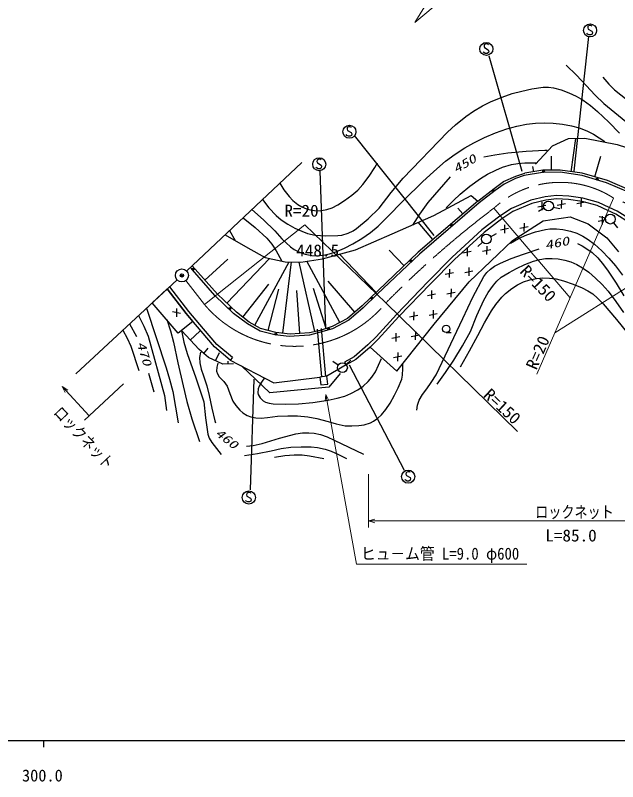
# Model space of a CAD drawing. Units: millimetres, scale not verified. Extents: x 40000 to 680000, y 20000 to 380000.
# Drawn here: x 363711 to 455758, y 198715 to 315860 of the extents above; entities that cross this region are included whole.
import ezdxf
from ezdxf.enums import TextEntityAlignment as Align

# ---------------------------------------------------------------- set-up
doc = ezdxf.new("R2010")
doc.units = ezdxf.units.MM
doc.header["$LTSCALE"] = 1000
doc.header["$PDMODE"] = 32
doc.header["$PDSIZE"] = 500
doc.linetypes.add('CHAIN', pattern=[18.5, 12, -1.5, 3.5, -1.5])
for name, color, linetype, lineweight in [('M-BGD', 7, 'Continuous', 25), ('M-BGD-EXST', 7, 'Continuous', 25), ('M-BGD-HTXT', 7, 'Continuous', 13), ('M-BMK', 2, 'CHAIN', 13), ('M-BMK-OTRS', 5, 'Continuous', 25), ('M-BMK-SRVR', 3, 'Continuous', 25), ('M-STR-HTXT', 7, 'Continuous', 13), ('M-TTL-BAND', 7, 'Continuous', 25)]:
    doc.layers.add(name, color=color, linetype=linetype, lineweight=lineweight)
doc.layers.add('M-OTRS', color=6, linetype='Continuous')
doc.styles.add('ＭＳ ゴシック', font='')
doc.styles.get('ＭＳ ゴシック').set_extended_font_data('MS Gothic')

msp = doc.modelspace()

# ---------------------------------------------------------------- linework, layer by layer
at = {"layer": 'M-BGD'}
for p, q in [((445781, 295898), (448244, 297023)), ((448244, 297023), (450762, 297076)), ((448646, 291961), (449373, 297047)), ((450762, 297076), (455689, 296112)), ((443210, 293113), (445781, 295898)), ((455689, 296112), (460188, 294666)), ((445647, 292202), (445647, 294333)), ((452272, 291158), (453198, 294351)), ((440200, 291261), (441549, 291720)), ((444256, 291817), (441481, 291361)), ((444334, 292202), (441549, 291720)), ((442942, 291961), (442802, 292771)), ((446991, 291868), (444256, 291817)), ((446959, 292202), (444334, 292202)), ((450333, 291720), (446959, 292202)), ((450334, 291361), (446991, 291868)), ((454211, 290596), (450333, 291720)), ((438337, 290433), (440200, 291261)), ((440164, 290906), (438391, 290044)), ((441481, 291361), (440164, 290906)), ((454032, 290247), (450334, 291361)), ((457639, 289149), (454211, 290596)), ((434373, 287460), (436888, 289398)), ((436888, 289398), (438337, 290433)), ((438391, 290044), (437024, 289082)), ((457426, 288829), (454032, 290247)), ((427646, 285269), (433383, 288294)), ((433383, 288294), (434373, 287460)), ((437024, 289082), (434592, 287208)), ((446412, 288307), (444674, 288122)), ((448289, 288191), (446412, 288307)), ((450421, 287913), (448289, 288191)), ((434373, 287460), (425247, 279637)), ((434592, 287208), (425475, 279357)), ((442473, 287589), (439511, 286314)), ((442632, 287113), (439747, 285871)), ((442632, 287113), (439747, 285871)), ((444674, 288122), (442473, 287589)), ((444760, 287628), (442632, 287113)), ((444760, 287628), (442632, 287113)), ((444181, 287349), (444153, 286069)), ((446424, 287805), (444760, 287628)), ((446424, 287805), (444760, 287628)), ((448242, 287693), (446424, 287805)), ((448242, 287693), (446424, 287805)), ((446528, 286848), (447783, 287102)), ((447169, 287616), (447142, 286335)), ((450323, 287422), (448242, 287693)), ((450323, 287422), (448242, 287693)), ((449516, 287115), (450771, 287369)), ((450158, 287882), (450130, 286602)), ((452637, 286792), (450323, 287422)), ((452637, 286792), (450323, 287422)), ((452808, 287264), (450421, 287913)), ((454477, 286499), (452808, 287264)), ((432092, 285504), (431345, 286376)), ((439511, 286314), (437750, 285179)), ((439747, 285871), (438040, 284771)), ((439747, 285871), (438040, 284771)), ((443540, 286582), (444795, 286836)), ((444530, 286357), (443650, 285883)), ((445922, 286543), (446896, 286318)), ((454268, 286045), (452637, 286792)), ((454268, 286045), (452637, 286792)), ((455462, 285482), (454268, 286045)), ((455462, 285482), (454268, 286045)), ((455705, 285920), (454477, 286499)), ((457860, 284530), (455705, 285920)), ((421284, 282453), (427646, 285269)), ((437750, 285179), (435016, 283047)), ((438040, 284771), (435339, 282665)), ((438040, 284771), (435339, 282665)), ((444384, 284468), (448485, 285078)), ((448485, 285078), (451256, 283969)), ((453902, 284849), (452920, 285040)), ((453412, 285161), (453384, 283880)), ((457554, 284132), (455462, 285482)), ((457554, 284132), (455462, 285482)), ((427529, 281593), (425276, 284220)), ((438472, 283828), (438444, 282548)), ((439674, 281420), (444384, 284468)), ((440818, 283327), (442073, 283581)), ((441460, 284094), (441432, 282814)), ((451256, 283969), (454082, 281864)), ((452771, 284393), (454026, 284647)), ((455118, 284130), (455758, 283361)), ((395758, 282323), (399224, 280315)), ((396437, 282963), (397292, 281420)), ((415704, 280002), (421284, 282453)), ((435016, 283047), (430487, 278881)), ((435339, 282665), (430834, 278521)), ((435339, 282665), (430834, 278521)), ((436340, 282020), (437222, 282493)), ((437830, 283061), (439085, 283315)), ((433080, 275103), (439674, 281420)), ((435120, 281166), (434374, 280500)), ((454082, 281864), (455911, 279702)), ((399224, 280315), (401884, 278855)), ((410645, 278646), (415704, 280002)), ((423109, 277590), (420818, 279983)), ((432762, 280307), (432734, 279026)), ((435108, 279806), (436364, 280060)), ((435750, 280573), (435722, 279293)), ((401884, 278855), (404961, 278177)), ((418833, 273496), (413238, 279341)), ((425247, 279637), (416695, 271449)), ((425475, 279357), (418991, 273227)), ((430487, 278881), (426793, 275148)), ((432120, 279539), (433376, 279793)), ((392647, 275393), (396209, 278569)), ((396043, 271841), (402544, 278709)), ((400293, 268477), (405577, 278163)), ((404596, 267251), (405894, 278157)), ((404961, 278177), (407360, 278125)), ((409472, 267512), (407074, 278131)), ((407360, 278125), (410645, 278646)), ((413279, 268894), (408278, 278270)), ((430834, 278521), (427153, 274801)), ((430834, 278521), (427153, 274801)), ((390777, 276976), (390580, 277202)), ((394583, 273223), (390712, 277564)), ((394222, 273025), (390777, 276976)), ((429399, 276285), (430654, 276539)), ((430040, 277052), (430012, 275772)), ((432387, 276551), (433642, 276805)), ((433028, 277318), (433001, 276038)), ((390225, 270596), (387306, 274381)), ((398468, 269702), (402452, 274785)), ((411193, 267982), (409262, 274126)), ((415573, 270485), (411511, 275206)), ((426793, 275148), (421978, 270152)), ((427153, 274801), (422342, 269809)), ((427153, 274801), (422342, 269809)), ((427705, 268675), (433080, 275103)), ((384647, 271915), (386910, 274076)), ((386910, 274076), (389835, 270283)), ((389835, 270283), (386910, 274076)), ((397058, 270290), (394222, 273025)), ((397503, 270459), (394583, 273223)), ((402327, 267695), (404004, 273982)), ((407177, 267225), (406717, 273777)), ((418991, 273227), (416864, 271151)), ((426677, 273030), (427932, 273284)), ((427319, 273797), (427291, 272517)), ((429665, 273297), (430920, 273551)), ((430307, 274064), (430279, 272783)), ((388613, 267287), (384647, 271915)), ((388326, 271054), (388356, 269774)), ((416695, 271449), (414452, 269520)), ((416864, 271151), (414686, 269277)), ((427585, 270809), (427557, 269529)), ((388969, 270288), (387713, 270540)), ((389835, 270283), (390845, 269079)), ((392087, 267599), (389835, 270283)), ((392470, 267920), (390225, 270596)), ((399186, 268719), (397058, 270290)), ((399433, 268946), (397503, 270459)), ((414452, 269520), (412105, 268268)), ((421978, 270152), (418828, 266712)), ((422342, 269809), (419181, 266358)), ((422342, 269809), (419181, 266358)), ((423956, 269775), (425211, 270029)), ((424597, 270543), (424569, 269262)), ((426944, 270042), (428199, 270296)), ((381163, 268683), (382237, 266781)), ((390845, 269079), (388613, 267287)), ((401111, 267605), (399186, 268719)), ((401154, 268008), (399433, 268946)), ((412105, 268268), (410280, 267695)), ((414686, 269277), (412204, 267960)), ((421997, 261471), (427705, 268675)), ((391808, 264754), (389086, 267667)), ((390447, 266210), (391927, 267593)), ((394131, 265204), (392087, 267599)), ((394484, 265560), (392470, 267920)), ((403390, 266997), (401111, 267605)), ((403501, 267382), (401154, 268008)), ((405691, 267121), (403501, 267382)), ((408663, 267330), (405691, 267121)), ((412204, 267960), (408658, 266946)), ((410280, 267695), (408663, 267330)), ((409840, 267908), (410520, 260608)), ((410437, 267963), (411118, 260664)), ((421875, 267288), (421848, 266008)), ((424864, 267554), (424836, 266274)), ((429543, 267357), (430293, 267357)), ((405568, 266744), (403390, 266997)), ((408658, 266946), (405568, 266744)), ((418828, 266712), (417597, 265481)), ((419181, 266358), (417937, 265114)), ((419181, 266358), (417937, 265114)), ((421234, 266521), (422489, 266775)), ((424222, 266787), (425477, 267041)), ((393218, 263574), (391808, 264754)), ((392513, 264164), (393199, 264984)), ((396551, 263163), (394131, 265204)), ((396873, 263545), (394484, 265560)), ((417597, 265481), (415497, 263670)), ((417937, 265114), (415768, 263245)), ((417937, 265114), (421997, 261471)), ((394312, 263056), (394904, 264306)), ((415497, 263670), (414005, 262858)), ((421501, 263533), (422756, 263787)), ((422142, 264300), (422114, 263019)), ((395405, 262538), (393218, 263574)), ((397074, 262567), (395405, 262538)), ((396240, 262553), (396232, 263014)), ((396873, 263545), (396551, 263163)), ((396551, 263163), (403209, 259699)), ((414269, 262411), (411328, 260709)), ((413068, 262404), (412230, 262949)), ((414005, 262858), (414269, 262411)), ((414256, 262495), (415002, 263161)), ((415768, 263245), (414269, 262411)), ((402608, 258148), (398271, 262268)), ((384067, 261140), (384852, 258283)), ((403209, 259699), (410239, 260573)), ((411328, 260709), (410239, 260573)), ((410239, 260573), (410391, 259358)), ((411480, 259494), (411328, 260709)), ((413374, 261117), (411612, 259017)), ((411612, 259017), (402608, 258148)), ((410391, 259358), (411480, 259494))]:
    msp.add_line(p, q, dxfattribs=at)
for points in [[(447869, 308242), (449459, 306720), (450960, 305133), (452321, 303667), (453669, 302370), (461186, 296226), (462877, 295037), (464711, 293608), (465580, 292778), (466375, 291868), (467935, 289614)], [(453495, 306429), (454403, 305359), (455288, 304470), (462823, 298508), (464098, 297540), (465266, 296507), (466482, 295179), (467496, 293924), (468325, 292791), (469029, 291625), (469766, 289983), (470357, 288426), (471186, 285488)], [(401465, 287705), (402470, 286449), (403559, 285282), (404356, 284605), (405348, 283927), (406408, 283344), (407517, 282851), (408374, 282534), (409536, 282241), (411150, 282169), (413008, 282195), (413629, 282271), (414596, 282548), (415320, 282897), (415864, 283261), (417617, 284744), (419335, 286366), (421155, 288765), (422970, 290992), (429779, 298024), (430988, 299137), (432539, 300400), (433742, 301223), (435127, 302027), (436435, 302678), (438098, 303370), (439611, 303892), (441094, 304291), (442662, 304618), (444393, 304860), (445186, 304866), (445975, 304759), (447140, 304445), (448316, 304012), (449408, 303512), (450463, 302901), (451597, 302080), (452671, 301179), (454412, 299541), (456039, 297868)], [(399856, 286187), (401635, 284580), (403346, 282893), (404442, 281698), (405756, 280472), (406330, 280082), (407233, 279626), (408003, 279360), (408997, 279158), (409755, 279108), (410747, 279177), (411726, 279381), (412689, 279693), (414005, 280262), (415292, 280935), (416680, 281757), (417982, 282659), (419154, 283648), (420453, 284894), (423087, 287596), (425951, 290386), (427658, 292000), (429465, 293552), (430910, 294624), (432421, 295607), (433796, 296386), (435412, 297180), (437075, 297878), (438822, 298488), (440365, 298915), (441821, 299210), (443211, 299371), (444612, 299431), (445925, 299389), (447319, 299237), (448696, 298973), (449895, 298639), (451022, 298216), (452049, 297706), (453812, 296553)], [(435322, 294226), (436997, 294552), (438996, 294828), (441772, 295074), (444632, 295224), (444999, 295240)], [(404134, 290221), (404767, 289203), (405558, 288143), (406115, 287559), (406898, 286928), (407483, 286581), (408229, 286268), (409015, 286068), (409820, 285987), (410520, 286020), (411307, 286170), (412119, 286445), (413017, 286887), (414033, 287533), (415131, 288359), (416033, 289148), (416826, 290001), (417778, 291291), (418626, 292606), (419057, 293302)], [(429555, 286411), (430656, 287572), (431709, 288542), (433173, 289727), (434793, 290900), (435884, 291568), (437133, 292204), (438170, 292633), (439513, 293047), (440495, 293234), (441549, 293318), (443305, 293301)], [(424433, 283800), (425527, 285480), (426803, 287240), (430235, 291178)], [(398508, 284916), (400340, 283429), (402152, 281802), (402893, 280855), (403546, 279840), (404367, 278362)], [(439388, 281022), (440608, 281721), (441855, 282310), (443185, 282744), (444720, 283125), (445395, 283221), (446393, 283232), (447391, 283118), (448555, 282861), (449506, 282548), (450417, 282126), (451269, 281601), (452230, 280874), (453325, 279881), (454432, 278728), (455435, 277578), (456518, 276143)], [(425077, 255494), (425192, 256290), (425436, 257043), (425946, 257910), (426576, 258767), (427276, 259731), (428000, 260926), (432105, 269497), (433648, 272758), (435293, 275936), (435786, 276549), (436311, 277045), (436954, 277505), (437837, 277991), (439479, 278681), (441365, 279355), (443752, 280175)], [(449638, 280968), (450353, 280620), (451030, 280174), (451845, 279580), (452711, 278809), (453604, 277731), (454313, 276727), (455536, 274895), (456688, 272980)], [(428186, 259463), (429464, 261254), (430706, 263172), (432047, 265335), (433291, 267545), (434248, 269963), (435305, 272320), (435959, 273472), (436761, 274631), (437292, 275228), (437980, 275819), (439166, 276565), (440311, 277172), (441585, 277779), (442891, 278278), (443854, 278535), (444747, 278666), (445749, 278705), (446674, 278639), (447661, 278452), (448620, 278153), (449496, 277769), (450364, 277268), (451345, 276575), (452386, 275703), (453390, 274729), (454285, 273707), (455492, 272112), (456648, 270413)], [(431719, 262144), (433136, 264560), (434404, 266924), (435419, 268877), (436470, 270682), (437152, 271672), (438047, 272753), (438640, 273342), (439577, 274098), (440426, 274637), (441386, 275101), (442335, 275425), (443341, 275636), (444343, 275717), (445348, 275689), (446345, 275562), (447458, 275299), (448970, 274778), (450319, 274210), (451213, 273760), (451938, 273290), (452695, 272643), (453531, 271774), (455594, 269378), (457520, 266979)], [(383748, 271081), (386751, 261986), (387292, 260245), (387761, 258382), (388606, 253563)], [(382554, 269973), (383367, 268363), (384009, 266837), (386488, 257721), (386836, 255440)], [(386847, 269348), (387415, 267639), (387879, 265894), (388528, 262718), (389354, 259214), (389922, 256840), (390669, 254184), (391878, 250721)], [(380159, 267751), (380809, 266510), (381346, 265266), (382599, 261554)], [(389086, 267667), (389474, 265909), (389965, 264180), (391310, 260461), (392516, 256791), (392767, 254332), (393125, 251844), (393351, 251235), (393741, 250537), (395149, 248736)], [(391987, 264352), (391871, 263556), (391883, 262762), (392106, 261784), (392449, 260760), (392953, 259244), (393343, 257749), (393727, 255797), (394214, 253859), (394309, 253568)], [(394666, 262681), (394494, 262095), (394473, 261465), (394589, 261079), (394881, 260589), (395593, 259870), (396098, 259181), (396473, 258029), (396967, 256890), (397410, 256220), (398023, 255508), (398472, 255103), (399118, 254690), (399678, 254469), (400458, 254314), (401258, 254293), (402255, 254382), (403781, 254566), (405378, 254650), (406812, 254623), (408407, 254470), (409790, 254207), (411530, 253750), (412763, 253402), (414134, 253134), (415129, 253100), (416202, 253169), (417005, 253282), (417962, 253556), (418453, 253800), (419103, 254258), (419690, 254815), (420343, 255607), (420997, 256590), (421669, 257814), (422237, 258930), (422760, 260231), (422890, 260872), (422944, 261870), (422930, 262573)], [(401799, 260428), (401311, 259798), (400963, 259167), (400835, 258772), (400786, 258165), (400834, 257907), (401113, 257374), (401565, 256949), (401928, 256743), (402501, 256562), (403101, 256484), (405046, 256435), (406972, 256489), (409162, 256691), (411531, 257026), (412902, 257317), (414073, 257669), (415003, 258043), (416065, 258605), (416885, 259185), (417626, 259861), (418192, 260527), (418742, 261365), (419658, 263378)], [(399031, 249981), (400059, 250103), (401425, 250398), (404078, 251228), (406592, 251898), (407585, 252029), (408554, 252055), (409356, 251990), (410339, 251793), (411347, 251443), (412440, 250940), (416942, 248755)], [(398742, 248576), (400720, 248875), (402794, 249300), (404360, 249627), (405793, 249825), (407392, 249913), (408917, 249885), (409913, 249784), (411037, 249551), (411988, 249238), (413008, 248790), (414295, 248093)], [(403301, 248307), (404883, 248562), (406343, 248691), (407544, 248668), (408648, 248547), (410863, 248093)]]:
    msp.add_lwpolyline(points, dxfattribs=at)
for centre, radius in [((444435, 291971), 150), ((444435, 291971), 90), ((444435, 291971), 30), ((452606, 290833), 150), ((452606, 290833), 90), ((452606, 290833), 30), ((436749, 289060), 150), ((436749, 289060), 90), ((436749, 289060), 30), ((445191, 286712), 750), ((454638, 284706), 750), ((430385, 283783), 150), ((430385, 283783), 90), ((430385, 283783), 30), ((435680, 281665), 750), ((424170, 278330), 150), ((424170, 278330), 90), ((424170, 278330), 30), ((390890, 277074), 150), ((390890, 277074), 90), ((390890, 277074), 30), ((418175, 272641), 150), ((418175, 272641), 90), ((418175, 272641), 30), ((396500, 271036), 150), ((396500, 271036), 90), ((396500, 271036), 30), ((429543, 267927), 570), ((403521, 267133), 150), ((403521, 267133), 90), ((403521, 267133), 30), ((411586, 267939), 150), ((411586, 267939), 90), ((411586, 267939), 30), ((413697, 261995), 750)]:
    msp.add_circle(centre, radius, dxfattribs=at)
at = {"layer": 'M-BGD-EXST'}
for p, q in [((451217, 314196), (451177, 313956)), ((451177, 313956), (451257, 313756)), ((451457, 314316), (451217, 314196)), ((451617, 314316), (451457, 314316)), ((451777, 314276), (451617, 314316)), ((451857, 314196), (451777, 314276)), ((451137, 312996), (451057, 313116)), ((451377, 312876), (451137, 312996)), ((451257, 313756), (451817, 313436)), ((451657, 312876), (451377, 312876)), ((451857, 312996), (451657, 312876)), ((451817, 313436), (451897, 313236)), ((451897, 313236), (451857, 312996)), ((451301, 312610), (449054, 292035)), ((435372, 311358), (435332, 311118)), ((435332, 311118), (435412, 310918)), ((435612, 311478), (435372, 311358)), ((435412, 310918), (435972, 310598)), ((435772, 311478), (435612, 311478)), ((435932, 311438), (435772, 311478)), ((436012, 311358), (435932, 311438)), ((435972, 310598), (436052, 310398)), ((435292, 310158), (435212, 310278)), ((435532, 310038), (435292, 310158)), ((435812, 310038), (435532, 310038)), ((436012, 310158), (435812, 310038)), ((436052, 310398), (436012, 310158)), ((436047, 309654), (441132, 292035)), ((414683, 298825), (414443, 298705)), ((414843, 298825), (414683, 298825)), ((415003, 298785), (414843, 298825)), ((415083, 298705), (415003, 298785)), ((414363, 297505), (414283, 297625)), ((414443, 298705), (414403, 298465)), ((414403, 298465), (414483, 298265)), ((414483, 298265), (415043, 297945)), ((415043, 297945), (415123, 297745)), ((415123, 297745), (415083, 297505)), ((414603, 297385), (414363, 297505)), ((414883, 297385), (414603, 297385)), ((415083, 297505), (414883, 297385)), ((415472, 297474), (427651, 282220)), ((409831, 293739), (409791, 293499)), ((409791, 293499), (409871, 293299)), ((410071, 293859), (409831, 293739)), ((409871, 293299), (410431, 292979)), ((410231, 293859), (410071, 293859)), ((410391, 293819), (410231, 293859)), ((410471, 293739), (410391, 293819)), ((410431, 292979), (410511, 292779)), ((409751, 292539), (409671, 292659)), ((409991, 292419), (409751, 292539)), ((410271, 292419), (409991, 292419)), ((410269, 292035), (411097, 268031)), ((410471, 292539), (410271, 292419)), ((410511, 292779), (410471, 292539)), ((423158, 246288), (414763, 262369)), ((399627, 243331), (400218, 260241)), ((423669, 246102), (423429, 245982)), ((423829, 246102), (423669, 246102)), ((423989, 246062), (423829, 246102)), ((424069, 245982), (423989, 246062)), ((423349, 244782), (423269, 244902)), ((423429, 245982), (423389, 245742)), ((423389, 245742), (423469, 245542)), ((423469, 245542), (424029, 245222)), ((424029, 245222), (424109, 245022)), ((424109, 245022), (424069, 244782)), ((423589, 244662), (423349, 244782)), ((423869, 244662), (423589, 244662)), ((424069, 244782), (423869, 244662)), ((399070, 242789), (399030, 242549)), ((399030, 242549), (399110, 242349)), ((399310, 242909), (399070, 242789)), ((399470, 242909), (399310, 242909)), ((399630, 242869), (399470, 242909)), ((399710, 242789), (399630, 242869)), ((398990, 241589), (398910, 241709)), ((399230, 241469), (398990, 241589)), ((399110, 242349), (399670, 242029)), ((399510, 241469), (399230, 241469)), ((399710, 241589), (399510, 241469)), ((399670, 242029), (399750, 241829)), ((399750, 241829), (399710, 241589))]:
    msp.add_line(p, q, dxfattribs=at)
for centre in [(451537, 313556), (435692, 310718), (414763, 298065), (410151, 293099), (423749, 245342), (399390, 242149)]:
    msp.add_circle(centre, 1000, dxfattribs=at)
at = {"layer": 'M-BGD-HTXT'}
for p, q in [((441995, 342943), (424751, 314773)), ((424751, 314773), (429096, 318411))]:
    msp.add_line(p, q, dxfattribs=at)
at = {"layer": 'M-BMK'}
msp.add_line((392631, 271634), (389780, 275318), dxfattribs=at)
for centre, radius, start, end in [((446985, 275329), 15000, 57.05161, 132.62351), ((448290, 269127), 20000, 31.28537, 69.96201), ((527225, 166666), 150000, 127.06027, 135.44266), ((406373, 283260), 18000, 220.23117, 320.90648)]:
    msp.add_arc(centre, radius, start, end, dxfattribs=at)
at = {"layer": 'M-BMK-OTRS'}
for p, q in [((389896, 276794), (407479, 293377)), ((388435, 275428), (372969, 261082))]:
    msp.add_line(p, q, dxfattribs=at)
at = {"layer": 'M-BMK-SRVR'}
for radius in [1000, 40]:
    msp.add_circle((389168, 276108), radius, dxfattribs=at)
at = {"layer": 'M-OTRS'}
msp.add_point((389168, 276108), dxfattribs=at)
at = {"layer": 'M-STR-HTXT'}
for p, q in [((443423, 261014), (455143, 287916)), ((448496, 272659), (436827, 286366)), ((407942, 283831), (392631, 271634)), ((420343, 271909), (407942, 283831)), ((465382, 279513), (446169, 267316)), ((440454, 252247), (420343, 271909)), ((371336, 258203), (370861, 259127)), ((370861, 259127), (371747, 258584)), ((370861, 259127), (375003, 254662)), ((374270, 253982), (380254, 259533)), ((411056, 256866), (411152, 257900)), ((411152, 257900), (411607, 256966)), ((411152, 257900), (415868, 231962)), ((417659, 245742), (417659, 237565)), ((417659, 238565), (418659, 238845)), ((418659, 238285), (417659, 238565)), ((417659, 238565), (473021, 238565)), ((415868, 231962), (441885, 231962))]:
    msp.add_line(p, q, dxfattribs=at)
at = {"layer": 'M-TTL-BAND'}
for p, q in [((40000, 205000), (579000, 205000)), ((368000, 205000), (368000, 204000))]:
    msp.add_line(p, q, dxfattribs=at)

# ---------------------------------------------------------------- texts
at = {"layer": 'M-BGD', "style": 'ＭＳ ゴシック', "oblique": 15, "width": 1.4}
for s, rotation, p in [('450', 30, (431260, 291341)), ('460', 11, (444836, 279674)), ('470', 286.7, (381876, 265661)), ('460', 321.7, (393892, 251479))]:
    msp.add_text(s, height=1320, rotation=rotation, dxfattribs=at).set_placement(p, align=Align.BOTTOM_LEFT)
at = {"layer": 'M-BGD', "style": 'ＭＳ ゴシック', "width": 1.05}
msp.add_text('448.5', height=1833, dxfattribs=at).set_placement((406637, 278448), align=Align.BOTTOM_LEFT)
at = {"layer": 'M-STR-HTXT', "style": 'ＭＳ ゴシック'}
for s, width, p in [('R=20', 1.05, (404825, 284530)), ('ロックネット', 0.8, (443161, 238470)), ('L=85.0', 1.05, (444699, 234881)), ('ヒュ－ム管 L=9.0 φ600', 0.9, (416535, 232110))]:
    msp.add_text(s, height=1833, dxfattribs=dict(at, width=width)).set_placement(p, align=Align.BOTTOM_LEFT)
for s, rotation, width, p in [('R=150', 313.7, 1.05, (440288, 276228)), ('R=20', 66.5, 1.05, (443841, 261319)), ('R=150', 316.9, 1.05, (434737, 257256)), ('ロックネット', 313.3, 0.8, (369011, 254660))]:
    msp.add_text(s, height=1833, rotation=rotation, dxfattribs=dict(at, width=width)).set_placement(p, align=Align.BOTTOM_LEFT)
at = {"layer": 'M-TTL-BAND', "style": 'ＭＳ ゴシック'}
msp.add_text('300.0', height=1833, dxfattribs=at).set_placement((367844, 198195), align=Align.BOTTOM_CENTER)

doc.saveas('drawing.dxf')
